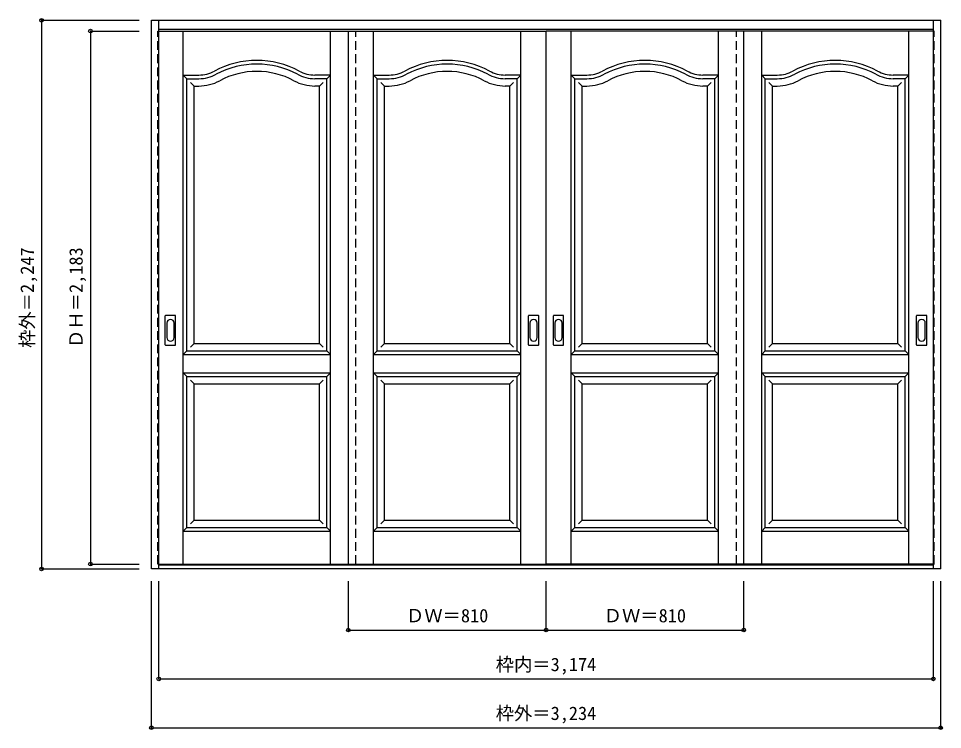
# Model space of a CAD drawing. Units: millimetres, scale not verified. Extents: x -2086 to 1700, y -1719 to 1193.
import ezdxf
from ezdxf.enums import TextEntityAlignment as Align

# ---------------------------------------------------------------- set-up
doc = ezdxf.new("R2010")
doc.units = ezdxf.units.MM
doc.header["$LTSCALE"] = 30
doc.header["$PDMODE"] = 32
doc.header["$PDSIZE"] = 15
doc.linetypes.add('DASHED1', pattern=[1.8, 1.2, -0.6])
doc.layers.add('0-0', color=7, linetype='Continuous')
doc.layers.add('0-1_寸法', color=7, linetype='Continuous')
doc.styles.add('ＭＳ ゴシック', font='')
doc.styles.get('ＭＳ ゴシック').set_extended_font_data('MS Gothic')

msp = doc.modelspace()

# ---------------------------------------------------------------- linework, layer by layer
at = {"layer": '0-0', "color": 3}
for p, q in [((-1541.23, 1185.4), (1692.77, 1185.4)), ((-1541.23, -1061.6), (-1541.23, 1185.4)), ((-1511.23, -1061.6), (-1511.23, 1185.4)), ((1662.77, -1061.6), (1662.77, 1185.4)), ((1692.77, -1061.6), (1692.77, 1185.4)), ((-1511.23, 1149.4), (1662.77, 1149.4)), ((-1511.23, 1141.4), (75.77, 1141.4)), ((-734.23, -1041.6), (-734.23, 1141.4)), ((75.77, -1041.6), (75.77, 1141.4)), ((1662.77, 1141.4), (75.77, 1141.4)), ((885.77, -1041.6), (885.77, 1141.4)), ((-1395.73, 946.4), (-1346.72, 946.4)), ((-1395.73, -168.6), (-1395.73, 946.4)), ((-615.73, 946.4), (-566.72, 946.4)), ((-615.73, -168.6), (-615.73, 946.4)), ((194.27, 946.4), (243.28, 946.4)), ((194.27, -168.6), (194.27, 946.4)), ((974.27, 946.4), (1023.28, 946.4)), ((974.27, -168.6), (974.27, 946.4)), ((-1484.23, -143.6), (-1484.23, -24.6)), ((-1443.73, -23.1), (-1482.73, -23.1)), ((-1442.23, -143.6), (-1442.23, -24.6)), ((3.77, -143.6), (3.77, -24.6)), ((44.27, -23.1), (5.27, -23.1)), ((45.77, -143.6), (45.77, -24.6)), ((105.77, -143.6), (105.77, -24.6)), ((146.27, -23.1), (107.27, -23.1)), ((147.77, -143.6), (147.77, -24.6)), ((1593.77, -143.6), (1593.77, -24.6)), ((1634.27, -23.1), (1595.27, -23.1)), ((1635.77, -143.6), (1635.77, -24.6)), ((-1482.73, -145.1), (-1443.73, -145.1)), ((5.27, -145.1), (44.27, -145.1)), ((107.27, -145.1), (146.27, -145.1)), ((1595.27, -145.1), (1634.27, -145.1)), ((-1395.73, -273.6), (-822.73, -273.6)), ((-1395.73, -891.6), (-1395.73, -273.6)), ((-822.73, -891.6), (-822.73, -273.6)), ((-615.73, -273.6), (-42.73, -273.6)), ((-615.73, -891.6), (-615.73, -273.6)), ((-42.73, -891.6), (-42.73, -273.6)), ((194.27, -273.6), (767.27, -273.6)), ((194.27, -891.6), (194.27, -273.6)), ((767.27, -891.6), (767.27, -273.6)), ((974.27, -273.6), (1547.27, -273.6)), ((974.27, -891.6), (974.27, -273.6)), ((1547.27, -891.6), (1547.27, -273.6)), ((-1395.73, -891.6), (-822.73, -891.6)), ((-615.73, -891.6), (-42.73, -891.6)), ((194.27, -891.6), (767.27, -891.6)), ((974.27, -891.6), (1547.27, -891.6)), ((-1511.23, -1041.6), (75.77, -1041.6)), ((1662.77, -1046.6), (-1511.23, -1046.6)), ((1662.77, -1041.6), (75.77, -1041.6)), ((1692.77, -1061.6), (-1541.23, -1061.6))]:
    msp.add_line(p, q, dxfattribs=at)
at = {"layer": '0-0'}
for p, q in [((-1410.73, -1041.6), (-1410.73, 1141.4)), ((-807.73, -1041.6), (-807.73, 1141.4)), ((-630.73, -1041.6), (-630.73, 1141.4)), ((-27.73, -1041.6), (-27.73, 1141.4)), ((179.27, -1041.6), (179.27, 1141.4)), ((782.27, -1041.6), (782.27, 1141.4)), ((959.27, -1041.6), (959.27, 1141.4)), ((1562.27, -1041.6), (1562.27, 1141.4)), ((-1395.73, 946.4), (-1410.73, 961.4)), ((-1410.73, 961.4), (-1346.72, 961.4)), ((-807.73, 961.4), (-871.74, 961.4)), ((-822.73, 946.4), (-807.73, 961.4)), ((-615.73, 946.4), (-630.73, 961.4)), ((-630.73, 961.4), (-566.72, 961.4)), ((-27.73, 961.4), (-91.74, 961.4)), ((-42.73, 946.4), (-27.73, 961.4)), ((194.27, 946.4), (179.27, 961.4)), ((179.27, 961.4), (243.28, 961.4)), ((782.27, 961.4), (718.26, 961.4)), ((767.27, 946.4), (782.27, 961.4)), ((974.27, 946.4), (959.27, 961.4)), ((959.27, 961.4), (1023.28, 961.4)), ((1562.27, 961.4), (1498.26, 961.4)), ((1547.27, 946.4), (1562.27, 961.4)), ((-1380.73, 931.4), (-1365.73, 916.4)), ((-1365.73, 916.4), (-1346.72, 916.4)), ((-1365.73, -138.6), (-1365.73, 916.4)), ((-852.73, 916.4), (-871.74, 916.4)), ((-837.73, 931.4), (-852.73, 916.4)), ((-852.73, -138.6), (-852.73, 916.4)), ((-600.73, 931.4), (-585.73, 916.4)), ((-585.73, 916.4), (-566.72, 916.4)), ((-585.73, -138.6), (-585.73, 916.4)), ((-72.73, 916.4), (-91.74, 916.4)), ((-57.73, 931.4), (-72.73, 916.4)), ((-72.73, -138.6), (-72.73, 916.4)), ((209.27, 931.4), (224.27, 916.4)), ((224.27, 916.4), (243.28, 916.4)), ((224.27, -138.6), (224.27, 916.4)), ((737.27, 916.4), (718.26, 916.4)), ((752.27, 931.4), (737.27, 916.4)), ((737.27, -138.6), (737.27, 916.4)), ((989.27, 931.4), (1004.27, 916.4)), ((1004.27, 916.4), (1023.28, 916.4)), ((1004.27, -138.6), (1004.27, 916.4)), ((1517.27, 916.4), (1498.26, 916.4)), ((1532.27, 931.4), (1517.27, 916.4)), ((1517.27, -138.6), (1517.27, 916.4)), ((-1478.23, -54.5), (-1478.23, -113.7)), ((-1448.23, -113.7), (-1448.23, -54.5)), ((9.77, -54.5), (9.77, -113.7)), ((39.77, -113.7), (39.77, -54.5)), ((111.77, -54.5), (111.77, -113.7)), ((141.77, -113.7), (141.77, -54.5)), ((1599.77, -54.5), (1599.77, -113.7)), ((1629.77, -113.7), (1629.77, -54.5)), ((-1365.73, -138.6), (-1380.73, -153.6)), ((-1365.73, -138.6), (-852.73, -138.6)), ((-852.73, -138.6), (-837.73, -153.6)), ((-585.73, -138.6), (-600.73, -153.6)), ((-585.73, -138.6), (-72.73, -138.6)), ((-72.73, -138.6), (-57.73, -153.6)), ((224.27, -138.6), (209.27, -153.6)), ((224.27, -138.6), (737.27, -138.6)), ((737.27, -138.6), (752.27, -153.6)), ((1004.27, -138.6), (989.27, -153.6)), ((1004.27, -138.6), (1517.27, -138.6)), ((1517.27, -138.6), (1532.27, -153.6)), ((-1395.73, -168.6), (-1410.73, -183.6)), ((-1410.73, -183.6), (-807.73, -183.6)), ((-822.73, -168.6), (-807.73, -183.6)), ((-615.73, -168.6), (-630.73, -183.6)), ((-630.73, -183.6), (-27.73, -183.6)), ((-42.73, -168.6), (-27.73, -183.6)), ((194.27, -168.6), (179.27, -183.6)), ((179.27, -183.6), (782.27, -183.6)), ((767.27, -168.6), (782.27, -183.6)), ((974.27, -168.6), (959.27, -183.6)), ((959.27, -183.6), (1562.27, -183.6)), ((1547.27, -168.6), (1562.27, -183.6)), ((-1410.73, -258.6), (-1395.73, -273.6)), ((-1410.73, -258.6), (-807.73, -258.6)), ((-807.73, -258.6), (-822.73, -273.6)), ((-630.73, -258.6), (-615.73, -273.6)), ((-630.73, -258.6), (-27.73, -258.6)), ((-27.73, -258.6), (-42.73, -273.6)), ((179.27, -258.6), (194.27, -273.6)), ((179.27, -258.6), (782.27, -258.6)), ((782.27, -258.6), (767.27, -273.6)), ((959.27, -258.6), (974.27, -273.6)), ((959.27, -258.6), (1562.27, -258.6)), ((1562.27, -258.6), (1547.27, -273.6)), ((-1380.73, -288.6), (-1365.73, -303.6)), ((-837.73, -288.6), (-852.73, -303.6)), ((-600.73, -288.6), (-585.73, -303.6)), ((-57.73, -288.6), (-72.73, -303.6)), ((209.27, -288.6), (224.27, -303.6)), ((752.27, -288.6), (737.27, -303.6)), ((989.27, -288.6), (1004.27, -303.6)), ((1532.27, -288.6), (1517.27, -303.6)), ((-1365.73, -861.6), (-1365.73, -303.6)), ((-1365.73, -303.6), (-852.73, -303.6)), ((-852.73, -861.6), (-852.73, -303.6)), ((-585.73, -861.6), (-585.73, -303.6)), ((-585.73, -303.6), (-72.73, -303.6)), ((-72.73, -861.6), (-72.73, -303.6)), ((224.27, -861.6), (224.27, -303.6)), ((224.27, -303.6), (737.27, -303.6)), ((737.27, -861.6), (737.27, -303.6)), ((1004.27, -861.6), (1004.27, -303.6)), ((1004.27, -303.6), (1517.27, -303.6)), ((1517.27, -861.6), (1517.27, -303.6)), ((-1365.73, -861.6), (-1380.73, -876.6)), ((-1365.73, -861.6), (-852.73, -861.6)), ((-852.73, -861.6), (-837.73, -876.6)), ((-585.73, -861.6), (-600.73, -876.6)), ((-585.73, -861.6), (-72.73, -861.6)), ((-72.73, -861.6), (-57.73, -876.6)), ((224.27, -861.6), (209.27, -876.6)), ((224.27, -861.6), (737.27, -861.6)), ((737.27, -861.6), (752.27, -876.6)), ((1004.27, -861.6), (989.27, -876.6)), ((1004.27, -861.6), (1517.27, -861.6)), ((1517.27, -861.6), (1532.27, -876.6)), ((-1395.73, -891.6), (-1410.73, -906.6)), ((-1410.73, -906.6), (-807.73, -906.6)), ((-822.73, -891.6), (-807.73, -906.6)), ((-615.73, -891.6), (-630.73, -906.6)), ((-630.73, -906.6), (-27.73, -906.6)), ((-42.73, -891.6), (-27.73, -906.6)), ((194.27, -891.6), (179.27, -906.6)), ((179.27, -906.6), (782.27, -906.6)), ((767.27, -891.6), (782.27, -906.6)), ((974.27, -891.6), (959.27, -906.6)), ((959.27, -906.6), (1562.27, -906.6)), ((1547.27, -891.6), (1562.27, -906.6))]:
    msp.add_line(p, q, dxfattribs=at)
at = {"layer": '0-0', "color": 4, "linetype": 'DASHED1'}
for p, q in [((-704.23, -1041.6), (-704.23, 1141.4)), ((855.77, -1041.6), (855.77, 1141.4)), ((-1511.23, -1041.6), (-1514.23, -1041.6)), ((1662.77, -1041.6), (1665.77, -1041.6))]:
    msp.add_line(p, q, dxfattribs=at)
for points in [[(-1514.23, -1041.6), (-1514.23, 1141.4), (-1511.23, 1141.4)], [(1665.77, -1041.6), (1665.77, 1141.4), (1662.77, 1141.4)]]:
    msp.add_lwpolyline(points, dxfattribs=at)
at = {"layer": '0-0', "color": 3}
for points in [[(-1395.73, -168.6), (-822.73, -168.6), (-822.73, 946.4), (-871.74, 946.4)], [(-615.73, -168.6), (-42.73, -168.6), (-42.73, 946.4), (-91.74, 946.4)], [(194.27, -168.6), (767.27, -168.6), (767.27, 946.4), (718.26, 946.4)], [(974.27, -168.6), (1547.27, -168.6), (1547.27, 946.4), (1498.26, 946.4)]]:
    msp.add_lwpolyline(points, dxfattribs=at)
at = {"layer": '0-0'}
for centre, radius, start, end in [((-1109.23, 656.4), 365, 61.6423, 118.3577), ((-329.23, 656.4), 365, 61.6423, 118.3577), ((480.77, 656.4), 365, 61.6423, 118.3577), ((1260.77, 656.4), 365, 61.6423, 118.3577), ((-1346.72, 1096.4), 135, 270, 298.3577), ((-1109.23, 656.4), 320, 61.6423, 118.3577), ((-871.74, 1096.4), 135, 241.6423, 270), ((-566.72, 1096.4), 135, 270, 298.3577), ((-329.23, 656.4), 320, 61.6423, 118.3577), ((-91.74, 1096.4), 135, 241.6423, 270), ((243.28, 1096.4), 135, 270, 298.3577), ((480.77, 656.4), 320, 61.6423, 118.3577), ((718.26, 1096.4), 135, 241.6423, 270), ((1023.28, 1096.4), 135, 270, 298.3577), ((1260.77, 656.4), 320, 61.6423, 118.3577), ((1498.26, 1096.4), 135, 241.6423, 270), ((-1346.72, 1096.4), 180, 270, 298.3577), ((-871.74, 1096.4), 180, 241.6423, 270), ((-566.72, 1096.4), 180, 270, 298.3577), ((-91.74, 1096.4), 180, 241.6423, 270), ((243.28, 1096.4), 180, 270, 298.3577), ((718.26, 1096.4), 180, 241.6423, 270), ((1023.28, 1096.4), 180, 270, 298.3577), ((1498.26, 1096.4), 180, 241.6423, 270), ((-1463.23, -54.5), 15, 0, 180), ((24.77, -54.5), 15, 0, 180), ((126.77, -54.5), 15, 0, 180), ((1614.77, -54.5), 15, 0, 180), ((-1463.23, -113.7), 15, 180, 0), ((24.77, -113.7), 15, 180, 0), ((126.77, -113.7), 15, 180, 0), ((1614.77, -113.7), 15, 180, 0)]:
    msp.add_arc(centre, radius, start, end, dxfattribs=at)
at = {"layer": '0-0', "color": 3}
for centre, radius, start, end in [((-1109.23, 656.4), 350, 61.6423, 118.3577), ((-329.23, 656.4), 350, 61.6423, 118.3577), ((480.77, 656.4), 350, 61.6423, 118.3577), ((1260.77, 656.4), 350, 61.6423, 118.3577), ((-1346.72, 1096.4), 150, 270, 298.3577), ((-871.74, 1096.4), 150, 241.6423, 270), ((-566.72, 1096.4), 150, 270, 298.3577), ((-91.74, 1096.4), 150, 241.6423, 270), ((243.28, 1096.4), 150, 270, 298.3577), ((718.26, 1096.4), 150, 241.6423, 270), ((1023.28, 1096.4), 150, 270, 298.3577), ((1498.26, 1096.4), 150, 241.6423, 270), ((-1482.73, -24.6), 1.5, 90, 180), ((-1443.73, -24.6), 1.5, 0, 90), ((5.27, -24.6), 1.5, 90, 180), ((44.27, -24.6), 1.5, 0, 90), ((107.27, -24.6), 1.5, 90, 180), ((146.27, -24.6), 1.5, 0, 90), ((1595.27, -24.6), 1.5, 90, 180), ((1634.27, -24.6), 1.5, 0, 90), ((-1482.73, -143.6), 1.5, 180, 270), ((-1443.73, -143.6), 1.5, 270, 0), ((5.27, -143.6), 1.5, 180, 270), ((44.27, -143.6), 1.5, 270, 0), ((107.27, -143.6), 1.5, 180, 270), ((146.27, -143.6), 1.5, 270, 0), ((1595.27, -143.6), 1.5, 180, 270), ((1634.27, -143.6), 1.5, 270, 0)]:
    msp.add_arc(centre, radius, start, end, dxfattribs=at)
at = {"layer": '0-1_寸法', "color": 4}
for p, q in [((-1991.23, 1185.4), (-1591.23, 1185.4)), ((-1991.23, 1185.4), (-1991.23, -1061.6)), ((-1791.23, 1141.4), (-1591.23, 1141.4)), ((-1791.23, 1141.4), (-1791.23, -1041.6)), ((-1791.23, -1041.6), (-1591.23, -1041.6)), ((-1991.23, -1061.6), (-1591.23, -1061.6)), ((-1541.23, -1711.6), (-1541.23, -1111.6)), ((-1511.23, -1511.6), (-1511.23, -1111.6)), ((-734.23, -1311.6), (-734.23, -1111.6)), ((75.77, -1311.6), (75.77, -1111.6)), ((885.77, -1311.6), (885.77, -1111.6)), ((-734.23, -1311.6), (885.77, -1311.6))]:
    msp.add_line(p, q, dxfattribs=at)
for points in [[(-1541.23, -1711.6), (1692.77, -1711.6), (1692.77, -1111.6)], [(-1511.23, -1511.6), (1662.77, -1511.6), (1662.77, -1111.6)]]:
    msp.add_lwpolyline(points, dxfattribs=at)
at = {"layer": '0-1_寸法'}
for p in [(-1991.23, 1185.4), (-1791.23, 1141.4), (-1991.23, -1061.6), (-1791.23, -1041.6), (-734.23, -1311.6), (75.77, -1311.6), (885.77, -1311.6), (-1511.23, -1511.6), (1662.77, -1511.6), (-1541.23, -1711.6), (1692.77, -1711.6)]:
    msp.add_point(p, dxfattribs=at)

# ---------------------------------------------------------------- texts
at = {"layer": '0-1_寸法', "style": 'ＭＳ ゴシック'}
for s, p in [('枠外＝2,247', (-2006.23, -156.35)), ('ＤＨ＝2,183', (-1806.23, -156.35))]:
    msp.add_text(s, height=54.99, rotation=90, dxfattribs=at).set_placement(p, align=Align.BOTTOM_LEFT)
for s, p in [('ＤＷ＝810', (-497.98, -1296.6)), ('ＤＷ＝810', (312.02, -1296.6)), ('枠内＝3,174', (-130.48, -1496.6)), ('枠外＝3,234', (-130.48, -1696.6))]:
    msp.add_text(s, height=54.99, dxfattribs=at).set_placement(p, align=Align.BOTTOM_LEFT)

doc.saveas('drawing.dxf')
